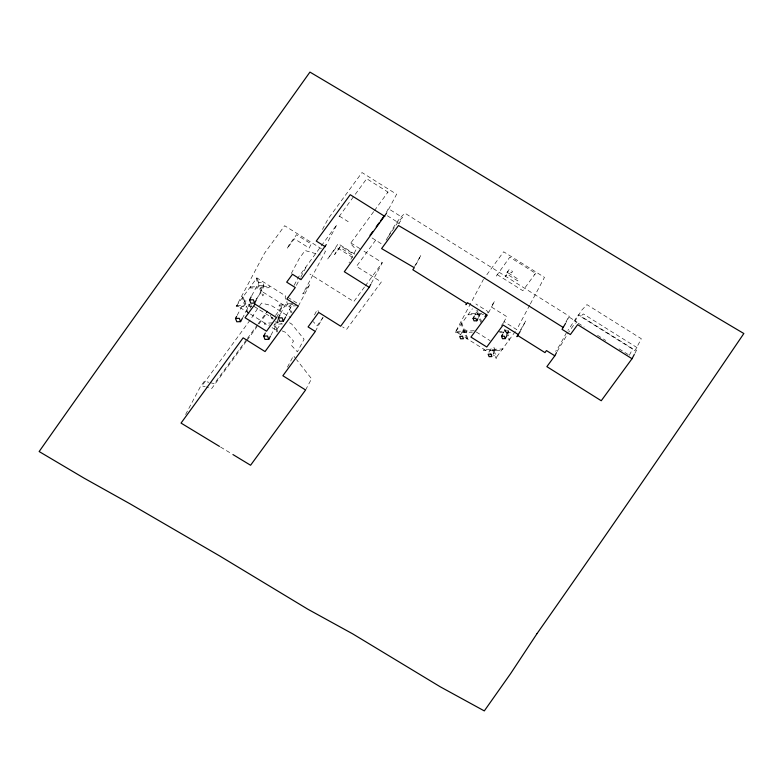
<?xml version="1.0" encoding="UTF-8"?>
<svg xmlns="http://www.w3.org/2000/svg" width="783" height="783" viewBox="0 0 783 783"><rect width="100%" height="100%" fill="white"/><g stroke="black" fill="none" stroke-linecap="round" stroke-linejoin="round"><path stroke-width="0.59" stroke-dasharray="3.92 2.94" d="M237.151 315.373L244.795 300.995L248.593 300.878M185.6 414.52L200.419 386.636L204.422 381.174L208.816 382.3M251.715 295.788L258.811 282.438L262.618 282.32L263.91 285.629L256.256 300.006M242.241 318.564L249.885 304.186L246.077 304.313L244.795 300.995M250.149 308.189L251.284 306.065M257.617 308.541L250.805 319.131M291.286 273.531L299.321 258.429L305.086 250.54L320.316 254.984M249.072 313.229L236.711 305.487L256.893 277.926L285.668 295.964L285.129 296.972L287.655 304.626L288.398 303.227M322.439 229.478L328.048 218.927L362 172.563L396.609 194.262L387.076 212.193M276.516 317.585L283.289 304.841L261.816 291.384L256.119 299.165M294.134 285.306L298.626 276.869L336.964 224.525L326.873 243.503M280.49 313.826L287.038 301.504M296.385 285.413L300.31 278.034M300.878 276.976L307.044 265.378M270.957 335.202L278.063 321.852L276.771 318.544M277.544 331.082L277.006 332.09L273.972 325.239L274.725 323.829L277.544 331.082L268.784 325.591M286.128 315.989L292.128 304.695M339.019 216.676L353.73 196.425M298.284 306.182L310.058 284.043L302.855 293.879L325.483 251.323L322.42 249.395M373.677 211.625L350.471 243.484L356.089 249.591L349.061 262.804M314.463 314.923L317.174 309.814L318.701 311.477M287.43 367.168L293.498 355.756L295.759 358.634M387.693 192.647L387.996 192.08L366.698 178.72L354.445 195.447M315.314 331.454L322.713 317.516M386.283 212.516L388.339 208.64L402.589 217.576L399.085 220.522L387.36 238.003M305.585 389.983L311.556 378.747L296.512 359.593M386.068 240.205C391.637 230.838 396.521 220.336 405.017 213.26L569.339 316.283L566.07 322.42M371.279 283.387L382.29 262.677L362.969 250.56M414.452 266.68L421.009 255.111L414.873 266.66M460.854 334.772L455.706 331.552L483.463 279.345M460.825 334.263L463.066 330.044L465.846 329.956L466.785 332.374L465.102 335.545M474.772 315.275L476.456 312.104L478.305 312.045M496.246 276.125L509.811 257.167L535.562 273.306L534.72 274.892M478.491 317.604L480.175 314.433L479.235 312.016M487.584 312.965L488.24 311.732L475.888 303.99M488.416 312.975L494.641 301.279L490.921 306.691L506.738 316.616L502.872 323.898M489.297 352.115L491.538 347.897L494.318 347.809L495.257 350.226L493.016 354.445M503.244 333.118L504.927 329.956L507.697 329.868L508.637 332.286L507.521 334.4M506.2 330.064L505.446 331.473L504.34 328.224M529.739 305.086L516.711 329.584L504.066 321.656M530.306 304.019L544.469 277.378L503.645 251.783L484.178 278.356M520.343 330.348L525.814 320.824L520.724 330.397M565.913 322.038L568.683 316.831L577.022 322.058L573.998 324.593L568.82 332.002M566.589 332.442L559.982 344.863L555.607 351.41M557.046 351.606L568.155 333.02M629.317 355.267L632.781 348.768L578.402 314.668L567.9 330.465M634.856 353.378L637.705 348.034L583.325 313.944L580.634 316.518L635.003 350.618L641.326 338.736L586.947 304.636L581.593 310.322L574.947 321.177L584.177 326.961M259.613 305.81L261.61 303.08L271.495 305.605L290.836 317.761M250.08 320.12L201.926 385.872L205.215 386.714M246.645 339.528L214.297 383.699L209.913 382.574M247.359 338.55L257.431 324.808M258.145 323.829L267.492 311.066L264.987 315.774L257.803 325.581M246.302 341.29L211.802 388.397L206.311 386.998M247.017 340.311L257.088 326.57M275.45 315.539L283.289 304.841M276.82 329.418L281.371 323.213M374.401 210.647L387.996 192.08M375.634 240.195L356.461 266.377L381.331 281.968L346.575 329.418L342.582 326.902M323.213 317.477L317.095 325.826L313.278 321.686M398.478 223.879L401.258 220.092M364.486 286.989L353.808 301.572L309.902 274.05M365.201 286.01L382.29 262.677M455.706 331.552L472.413 308.737M535.562 273.306L522.829 290.689L497.088 274.539M501.443 325.562L503.41 322.89M515.322 331.483L496.53 357.146L493.476 355.237M263.91 285.629L260.103 285.756L258.811 282.438M236.711 305.487L244.276 305.243L243.542 306.623L236.172 306.496L264.468 253.281L284.65 225.719L321.402 248.759M251.842 304.998L248.074 305.116L247.33 306.525L251.637 306.388M292.676 303.667L288.878 303.794L288.35 302.453M293.028 304.528L290.875 304.597L290.121 306.006L296.591 305.801M481.858 313.347L468.978 313.758L468.44 314.766L483.522 314.668M480.175 314.433L477.395 314.521L476.456 312.104M275.205 321.95L278.063 321.852M272.445 322.909L264.889 323.154L264.351 324.162L269.616 324.25M278.405 322.713L276.252 322.782L275.508 324.191L283.045 323.947M474.312 330.759L455.403 331.366L454.874 332.374L472.355 332.198M498.311 331.385L508.833 331.052M508.637 332.286L505.867 332.374L504.927 329.956M510.496 332.374L497.743 332.452M495.257 350.226L492.478 350.314L491.538 347.897M282.134 330.906L285.452 332.256L293.498 340.987L291.256 345.205L297.374 351.841L304.078 339.225L291.716 324.074L288.653 322.175M220.483 447.005L231.895 453.925M597.517 335.33L605.729 340.468M619.059 348.836L628.299 354.621M387.291 215.726L399.506 223.39M339.323 216.108L348.239 221.697M372.023 237.924L383.562 245.157M350.774 242.906L361.952 249.924M354.895 254.211L338.187 243.738L327.588 259.144L336.338 247.203L353.045 257.685M476.289 331.992L490.129 340.674M464.965 337.356L488.396 352.047M287.674 297.227L297.726 303.52M253.888 306.28L273.316 318.456M250.403 314.061L267.806 324.984M481.085 322.704L478.08 315.882L478.824 314.482L481.623 321.686M291.188 312.926L288.594 307.053L289.338 305.644L292.01 312.515M248.397 313.445L245.793 307.572L246.547 306.163L248.456 311.066M477.219 310.342L478.022 312.397L477.268 313.807L476.162 310.557M463.066 330.044L464.006 332.462M272.308 317.487L273.042 319.444M270.517 315.167L271.955 319.533M242.877 296.483L242.339 297.501L244.854 305.155L245.608 303.745L242.877 296.483M250.736 286.93L250.198 287.938L257.558 288.066L258.292 286.686L250.736 286.93M256.893 277.926L256.364 278.934L258.879 286.588L259.633 285.188L256.893 277.926M260.563 287.606L259.819 289.015L262.853 295.866L263.382 294.858L260.563 287.606M262.099 286.558L261.346 287.968L268.892 287.723L269.636 286.314L262.099 286.558M289.201 244.717L287.058 248.759L294.369 238.776L309.158 248.045L311.311 244.002L296.522 234.734L289.201 244.717M279.511 304.969L278.973 305.977L286.333 306.104L287.067 304.724L279.511 304.969M335.388 253.154L334.615 254.602L339.881 247.408L351.89 254.945L352.663 253.486L340.654 245.96L335.388 253.154M461.657 322.821L461.118 323.839L467.52 340.302L468.058 339.293L461.657 322.821M507.697 271.535L506.924 272.993L508.51 270.83L511.7 272.836L512.474 271.388L509.273 269.381L507.697 271.535M506.043 275.244L505.27 276.693L507.11 274.177L517.817 280.891L518.591 279.443L507.883 272.729L506.043 275.244M484.031 349.6L483.493 350.608L502.187 350.392L502.931 348.993L484.031 349.6M493.858 350.275L493.114 351.684L496.138 358.536L496.676 357.528L493.858 350.275M507.081 332.335L506.327 333.744L509.263 340.37L509.802 339.352L507.081 332.335"/><path stroke-width="1.17" d="M242.241 318.564L240.596 321.647L236.799 321.774L235.507 318.456L236.603 316.401M256.256 300.006L254.622 303.09L250.814 303.207L249.532 299.899L251.167 296.816M270.419 336.23L268.775 339.313L264.977 339.44L263.685 336.122L265.329 333.039M285.58 317.017L283.397 321.128L279.59 321.245L278.308 317.937L279.942 314.854M219.446 446.379L181.039 423.094L243.141 337.835L265.046 351.567L298.284 306.182L286.852 299.018L295.269 287.527L286.695 282.154L292.47 274.275L301.034 279.648L326.305 244.56M370.76 284.376L369.185 287.322L344.314 271.73L386.518 213.25M477.924 318.652L476.808 320.766L474.028 320.854L473.089 318.436L474.214 316.322M506.963 335.447L505.28 338.618L502.5 338.706L501.56 336.289L502.686 334.175M556.488 352.653L554.814 355.805L546.475 350.578L544.988 352.614L517.622 335.457L516.966 336.69L520.157 331.463M634.289 354.445L632.018 358.722L577.639 324.632L570.376 334.556L562.037 329.33L565.532 323.448M370.007 235.282L372.777 231.494M376.241 226.757L379.011 222.969M380.401 221.08L383.866 216.343M369.185 287.322L340.693 326.227L318.691 312.427L308.081 326.922L315.314 331.454L282.869 375.742L305.585 389.983L250.58 465.249L232.933 454.551M484.971 316.538L486.272 314.756M554.814 355.805L546.867 366.65L601.246 400.739L632.018 358.722M249.532 299.899L253.34 299.772L254.622 303.09M235.507 318.456L239.314 318.338L240.596 321.647M278.308 317.937L282.105 317.81L283.397 321.128M473.089 318.436L475.868 318.348L476.808 320.766M263.685 336.122L267.492 336.005L268.775 339.313M501.56 336.289L504.34 336.201L505.28 338.618M563.359 327.539L434.947 247.027L398.488 225.524L381.605 248.593L414.315 267.708L412.817 269.753L466.639 303.491L465.983 304.724L467.48 302.688L487.29 315.109L470.945 337.082L486.772 347.006L503.107 325.023L518.463 334.654M384.835 216.411L350.226 194.713L316.273 241.076L325.19 246.665M537.06 633.555L510.565 673.683L484.305 710.905L440.252 686.799L352.693 633.858L307.895 609.243L219.69 555.959L129.998 503.802L84.163 478.198L39.15 451.546C128.392 324.319 219.866 198.716 309.941 72.095C455.266 158.097 598.496 247.555 743.85 333.519C675.602 433.997 606.854 534.133 537.06 633.555M255.043 304.127L245.069 317.741L266.543 331.199L276.516 317.585L255.043 304.127M462.479 336.289L459.699 336.377L460.639 338.794L463.419 338.706L462.479 336.289M490.951 354.141L488.171 354.229L489.111 356.647L491.89 356.559L490.951 354.141"/></g></svg>
